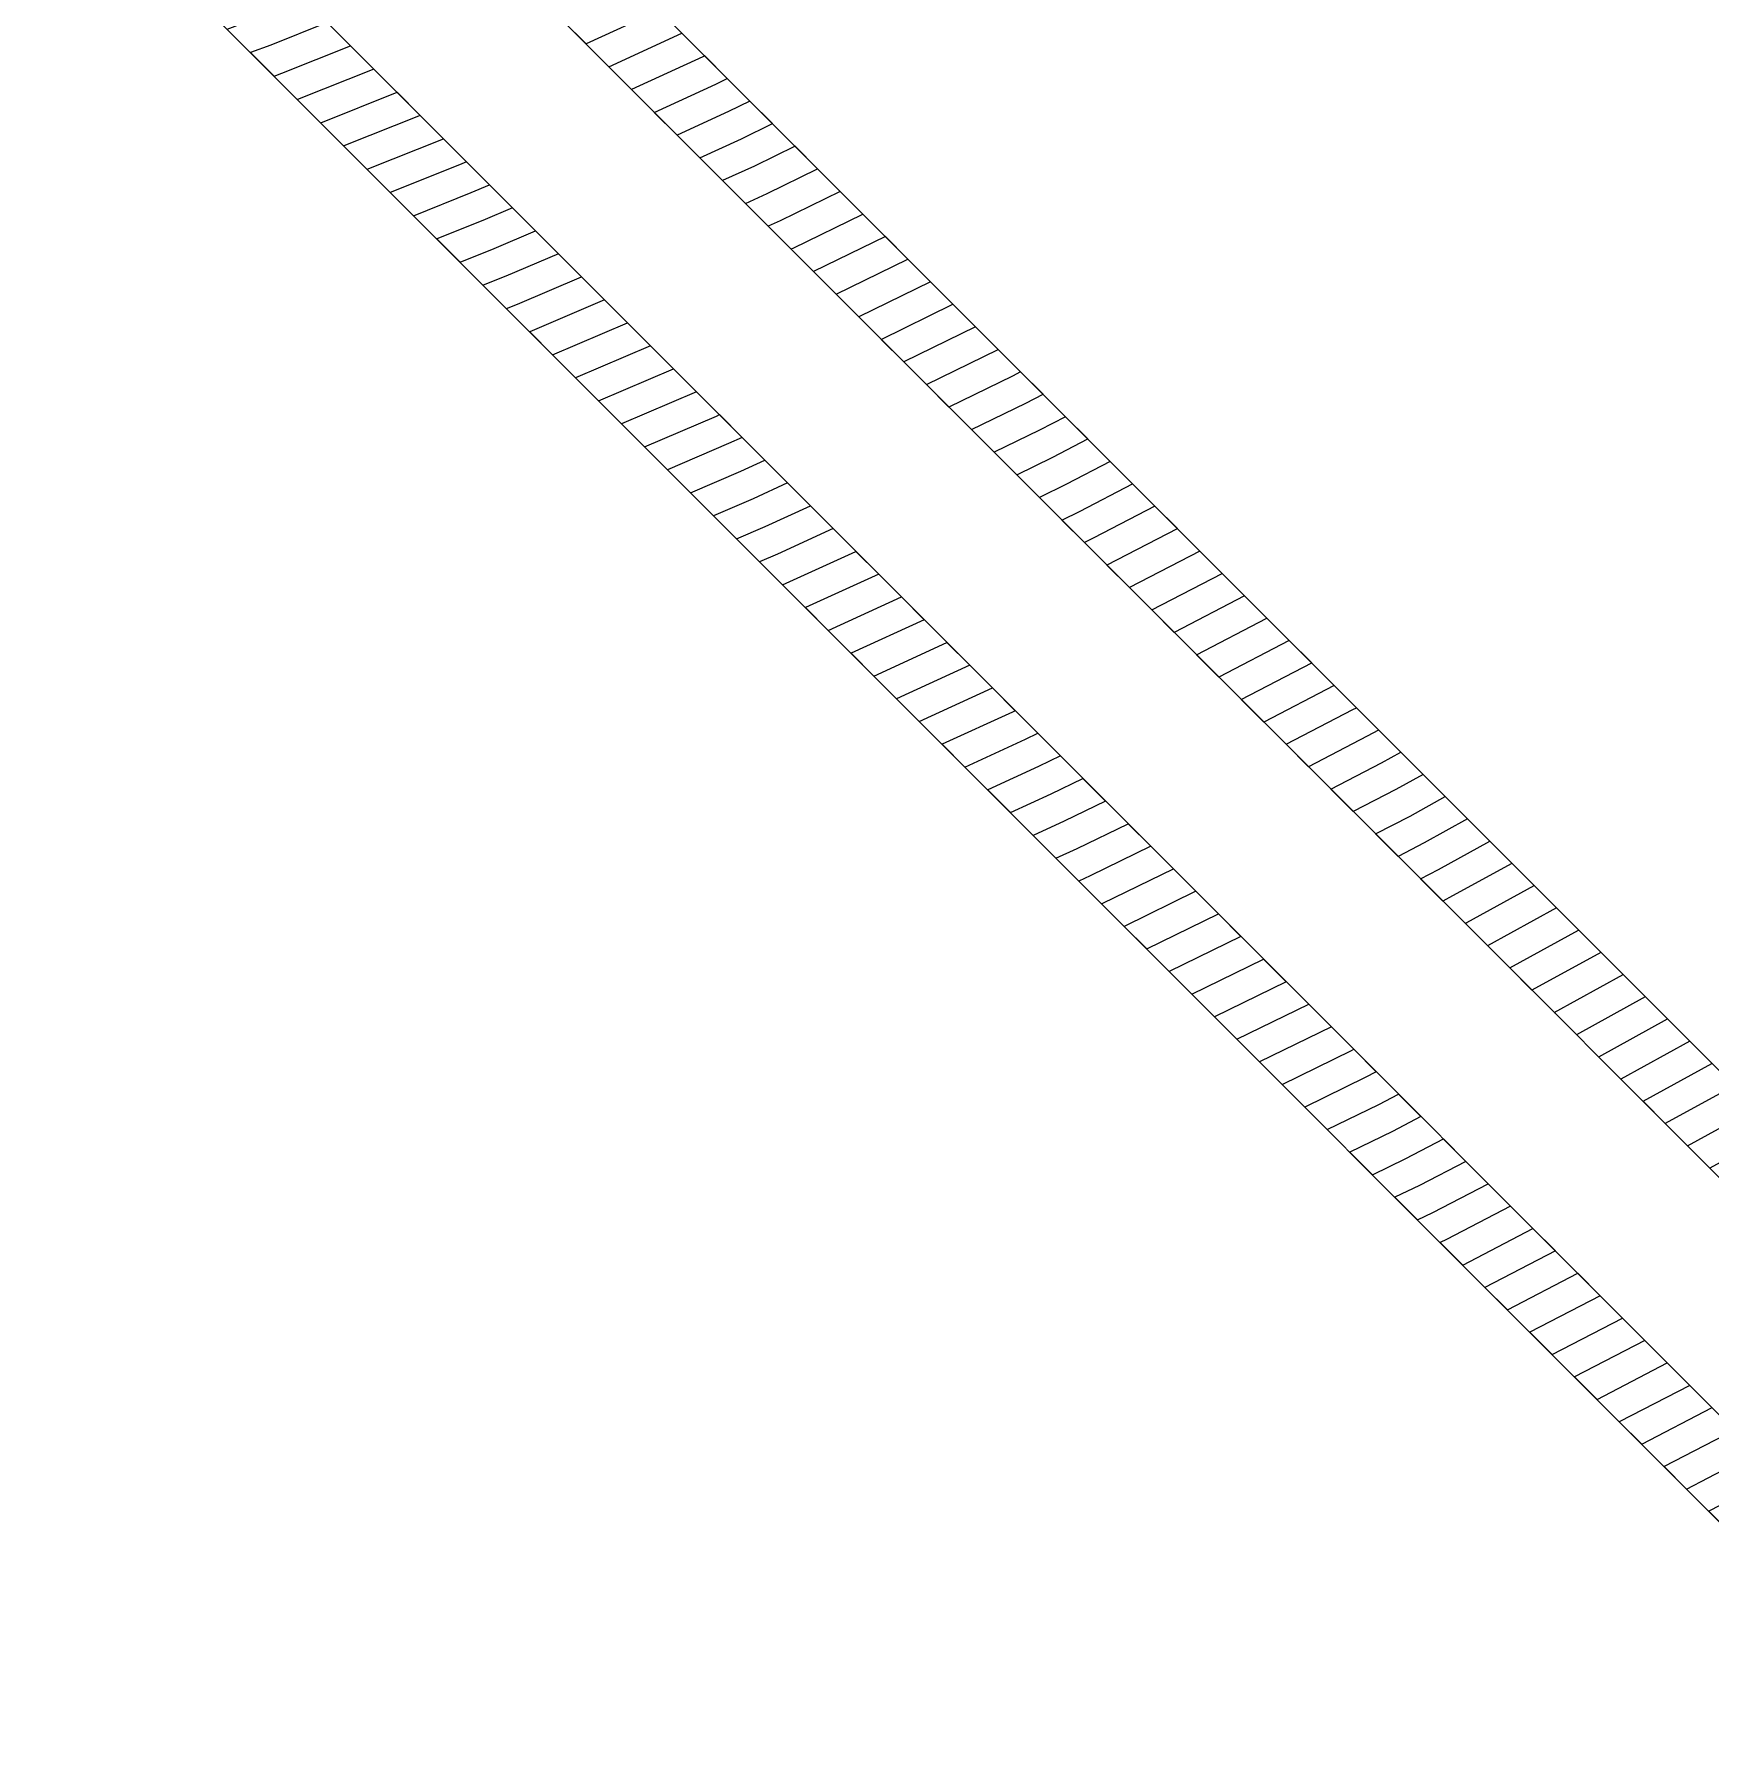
# Model space of a CAD drawing. Header units: metres. Extents: x 100 to 171, y -146 to -25.
# Drawn here: x 119.46 to 129.46, y -129.54 to -119.36 of the extents above; entities that cross this region are included whole.
import ezdxf

# ---------------------------------------------------------------- set-up
doc = ezdxf.new("R2010")
doc.units = ezdxf.units.M

msp = doc.modelspace()

# ---------------------------------------------------------------- linework, layer by layer
for points in [[(132.274, -128.944), (110.86, -107.531)], [(111.464, -107.498), (127.12, -123.154), (132.645, -128.679)], [(110.006, -108.092), (131.42, -129.505)], [(130.816, -129.538), (109.635, -108.357)], [(120.613, -119.335), (120.809, -119.262), (121.072, -119.157), (121.21, -119.296), (120.874, -119.43), (120.753, -119.475), (120.893, -119.615), (120.939, -119.598), (121.349, -119.434), (121.487, -119.573), (121.032, -119.754)], [(123.19, -119.223), (122.753, -119.423), (122.617, -119.288)], [(124.268, -120.302), (123.911, -120.477), (123.839, -120.51), (123.703, -120.374), (123.834, -120.314), (124.134, -120.168), (123.999, -120.033), (123.757, -120.151), (123.567, -120.238), (123.432, -120.102), (123.68, -119.989), (123.865, -119.898), (123.73, -119.764), (123.603, -119.826), (123.296, -119.967), (123.16, -119.831), (123.526, -119.663), (123.595, -119.629), (123.461, -119.495), (123.449, -119.501), (123.024, -119.695), (122.889, -119.559), (123.325, -119.359)], [(121.171, -119.893), (121.626, -119.711), (121.764, -119.849), (121.309, -120.031)], [(121.448, -120.17), (121.903, -119.988)], [(122.04, -120.126), (121.999, -120.143), (121.586, -120.308)], [(121.725, -120.447), (122.068, -120.309), (122.177, -120.263), (122.314, -120.4), (122.137, -120.476), (121.863, -120.585), (122.002, -120.724), (122.206, -120.642), (122.451, -120.537), (122.589, -120.674), (122.275, -120.808), (122.14, -120.862)], [(125.321, -121.992), (125.537, -121.886), (125.745, -121.778), (125.611, -121.645), (125.456, -121.725), (125.186, -121.857), (125.052, -121.722), (125.376, -121.564), (125.478, -121.511), (125.344, -121.378), (125.295, -121.404), (124.917, -121.588), (124.783, -121.453), (125.211, -121.244), (125.076, -121.11), (124.648, -121.319), (124.513, -121.184), (124.941, -120.975), (124.807, -120.841), (124.379, -121.049), (124.244, -120.915), (124.672, -120.706), (124.538, -120.571), (124.11, -120.78), (123.975, -120.645), (123.988, -120.64), (124.403, -120.437)], [(122.278, -121.001), (122.344, -120.975), (122.726, -120.811), (122.863, -120.948), (122.417, -121.139), (122.554, -121.276), (123, -121.085), (123.137, -121.222), (122.691, -121.413), (122.828, -121.55), (123.274, -121.359), (123.411, -121.496), (122.965, -121.687), (123.102, -121.824), (123.53, -121.641), (123.548, -121.633), (123.683, -121.769), (123.603, -121.805), (123.239, -121.961)], [(123.376, -122.099), (123.676, -121.97), (123.819, -121.905), (123.955, -122.04), (123.749, -122.135), (123.513, -122.236), (123.65, -122.373), (123.822, -122.299), (124.091, -122.176), (124.227, -122.312), (123.895, -122.464), (123.788, -122.51), (123.925, -122.647), (123.968, -122.628), (124.362, -122.448), (124.498, -122.583), (124.061, -122.783), (124.197, -122.919), (124.634, -122.719), (124.77, -122.855), (124.333, -123.055), (124.469, -123.191), (124.905, -122.991), (125.041, -123.127), (124.604, -123.327), (124.74, -123.462), (125.177, -123.262), (125.312, -123.398), (125.296, -123.406), (124.876, -123.598), (125.012, -123.734), (125.373, -123.568), (125.447, -123.532), (125.582, -123.667), (125.45, -123.731), (125.148, -123.87), (125.283, -124.005), (125.527, -123.894), (125.716, -123.802), (125.851, -123.936), (125.604, -124.057), (125.419, -124.141), (125.555, -124.277), (125.681, -124.219), (125.985, -124.071), (126.12, -124.205), (125.758, -124.382), (125.691, -124.413), (125.826, -124.549), (125.835, -124.545), (126.255, -124.34), (126.389, -124.474), (125.961, -124.683), (126.096, -124.818), (126.524, -124.609), (126.658, -124.744), (126.23, -124.953), (126.365, -125.087), (126.793, -124.878), (126.927, -125.013), (126.5, -125.222), (126.634, -125.356), (127.062, -125.147), (127.197, -125.282), (126.769, -125.491), (126.903, -125.625), (127.318, -125.423), (127.331, -125.416), (127.464, -125.55), (127.399, -125.584), (127.038, -125.76), (127.172, -125.895), (127.48, -125.745), (127.598, -125.683), (127.731, -125.817), (127.561, -125.905), (127.307, -126.029), (127.442, -126.164), (127.642, -126.066), (127.865, -125.95), (127.999, -126.084), (127.723, -126.227), (127.576, -126.298), (127.711, -126.433), (127.803, -126.388), (128.132, -126.217), (128.266, -126.351), (127.884, -126.549), (127.845, -126.568), (127.98, -126.702), (128.399, -126.484), (128.533, -126.618), (128.113, -126.835), (128.247, -126.969), (128.666, -126.751), (128.8, -126.885), (128.38, -127.102), (128.514, -127.236), (128.933, -127.018), (129.067, -127.152), (128.647, -127.369), (128.781, -127.503), (129.2, -127.285), (129.334, -127.419), (128.914, -127.636), (129.048, -127.77), (129.467, -127.552)], [(127.213, -123.247), (126.794, -123.465), (126.66, -123.331), (127.08, -123.113), (126.946, -122.98), (126.527, -123.198), (126.393, -123.064), (126.813, -122.846), (126.679, -122.713), (126.26, -122.931), (126.126, -122.797), (126.546, -122.579), (126.412, -122.446), (125.993, -122.664), (125.859, -122.53), (125.861, -122.529), (126.279, -122.312), (126.145, -122.179), (125.78, -122.368), (125.725, -122.395), (125.59, -122.261), (125.699, -122.208), (126.012, -122.045), (125.878, -121.912), (125.618, -122.047), (125.456, -122.126)], [(127.479, -123.513), (127.411, -123.55), (127.061, -123.732), (126.927, -123.598), (127.326, -123.391), (127.346, -123.38)], [(127.744, -123.778), (127.581, -123.867), (127.328, -123.999), (127.194, -123.865), (127.496, -123.709), (127.611, -123.645)], [(128.009, -124.043), (127.75, -124.185), (127.595, -124.266), (127.461, -124.132), (127.666, -124.026), (127.876, -123.91)], [(128.274, -124.308), (127.92, -124.502), (127.862, -124.533), (127.728, -124.399), (127.835, -124.344), (128.141, -124.175)], [(127.995, -124.666), (128.005, -124.661), (128.406, -124.44)], [(128.539, -124.573), (128.128, -124.799)], [(128.804, -124.838), (128.393, -125.064), (128.261, -124.931), (128.671, -124.705)], [(128.526, -125.196), (128.936, -124.97)], [(129.069, -125.103), (128.658, -125.329)], [(128.791, -125.461), (129.201, -125.235)], [(129.334, -125.368), (128.923, -125.594)], [(129.863, -125.897), (129.819, -125.923), (129.453, -126.124), (129.321, -125.991), (129.73, -125.766), (129.731, -125.765), (129.599, -125.633), (129.188, -125.859), (129.056, -125.726), (129.466, -125.5)], [(129.601, -127.686), (129.181, -127.903), (129.315, -128.037), (129.702, -127.836)], [(129.787, -127.995), (129.448, -128.17), (129.582, -128.304)]]:
    msp.add_lwpolyline(points)

doc.saveas('drawing.dxf')
